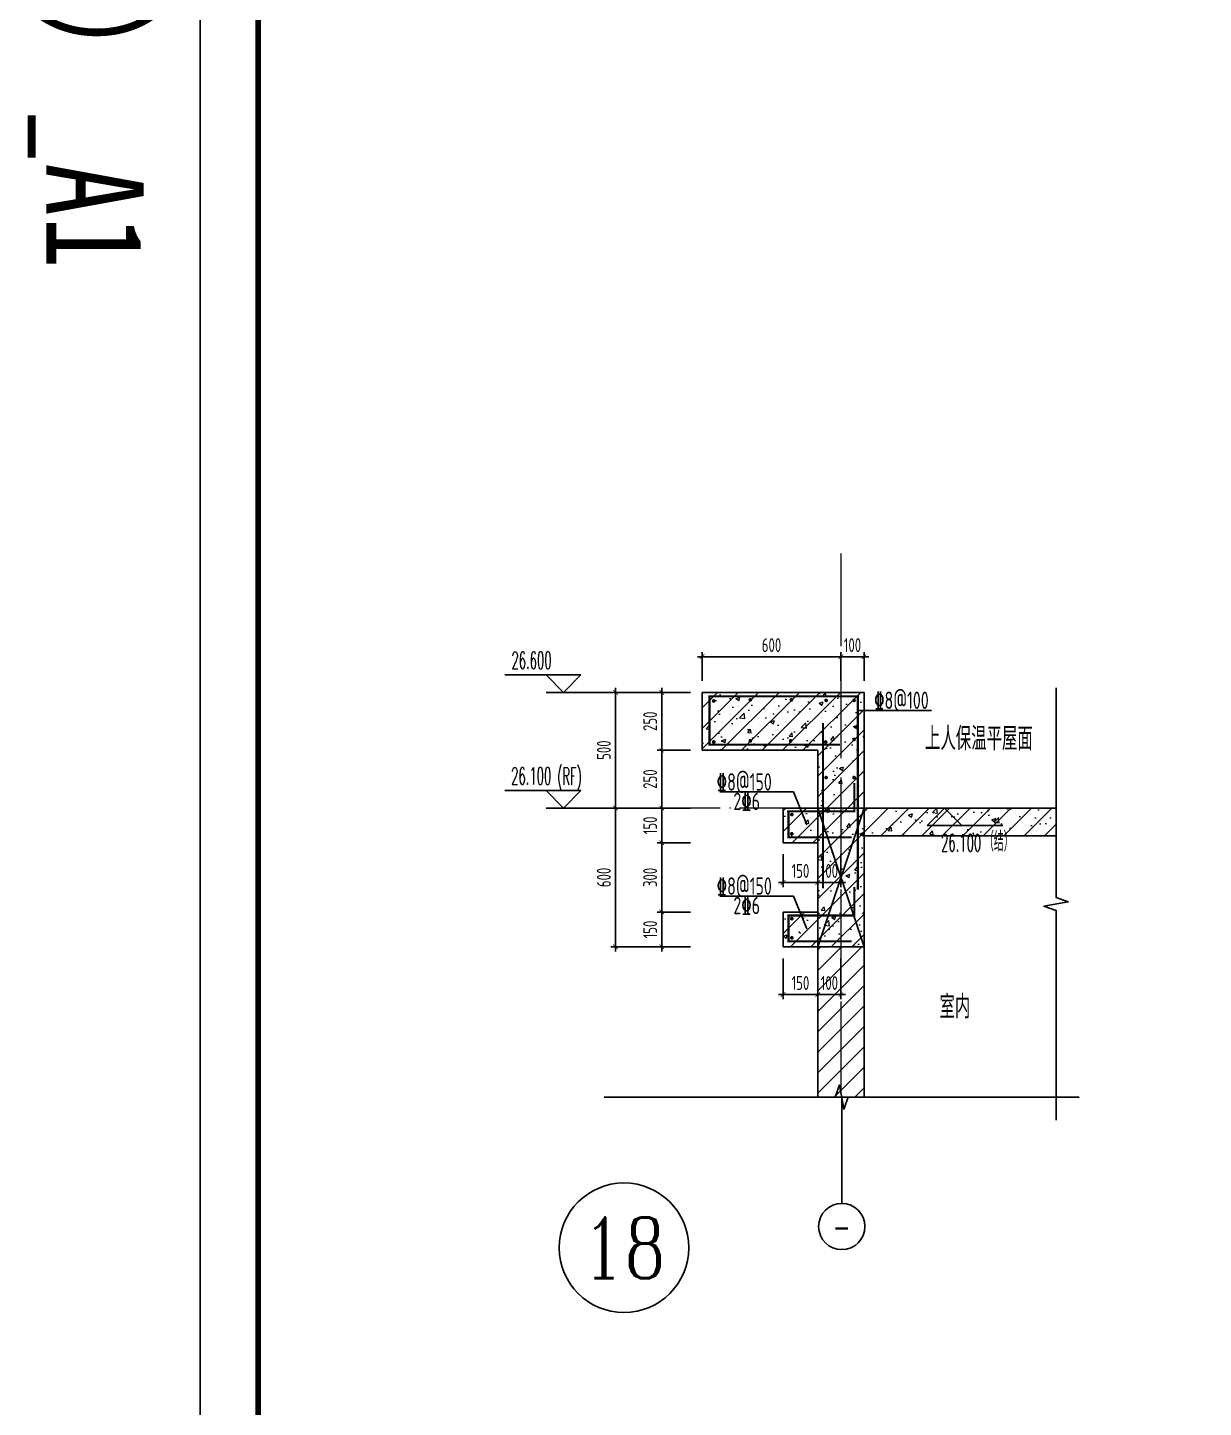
# Model space of a CAD drawing. Extents: x -668857 to 154266, y -275694 to 291306.
# Drawn here: x 112710 to 117792, y 156192 to 162157 of the extents above; entities that cross this region are included whole.
import ezdxf
from ezdxf.enums import TextEntityAlignment as Align

# ---------------------------------------------------------------- set-up
doc = ezdxf.new("R2010")
doc.units = 0
doc.header["$LTSCALE"] = 1000
doc.linetypes.add('DOTE', pattern=[2.42, 2, -0.2, 0.02, -0.2])
doc.layers.get('0').update_dxf_attribs({"linetype": 'CONTINUOUS'})
doc.layers.get('DEFPOINTS').update_dxf_attribs({"linetype": 'CONTINUOUS'})
for name, color, linetype in [('A-AXIS_TEXT', 7, 'CONTINUOUS'), ('AXIS', 3, 'CONTINUOUS'), ('DIM', 2, 'CONTINUOUS'), ('DIM_ELEV', 3, 'CONTINUOUS'), ('DIM_SYMB', 3, 'CONTINUOUS'), ('PUB_TEXT', 2, 'CONTINUOUS'), ('REIN', 6, 'CONTINUOUS'), ('S-大样-砼线', 7, 'CONTINUOUS'), ('S-引出线', 40, 'CONTINUOUS'), ('TEXT', 2, 'CONTINUOUS'), ('WALL', 5, 'CONTINUOUS'), ('yichutu', 7, 'CONTINUOUS'), ('导图字', 7, 'CONTINUOUS')]:
    doc.layers.add(name, color=color, linetype=linetype)
for name, color, linetype, lineweight in [('AXIS_TEXT', 7, 'CONTINUOUS', 20), ('DOTE', 19, 'DOTE', 9), ('PUB_HATCH', 8, 'CONTINUOUS', 9), ('图框', 9, 'CONTINUOUS', 18)]:
    doc.layers.add(name, color=color, linetype=linetype, lineweight=lineweight)
doc.styles.add('_TCH_AXIS', font='COMPLEX', dxfattribs={"bigfont": 'GBCBIG'})
doc.styles.add('_TCH_DIM', font='SIMPLEX.shx', dxfattribs={"width": 0.7, "bigfont": 'GBCBIG.shx'})
doc.styles.add('COMPLEX', font='COMPLEX')
doc.styles.add('TSSD_DIMENSION', font='Tssdeng.shx', dxfattribs={"width": 0.7, "bigfont": 'tssdchn.shx'})
doc.styles.add('TSSD_REIN', font='tssdeng.shx', dxfattribs={"width": 0.7, "height": 300, "bigfont": 'tssdchn.shx'})
doc.styles.add('黑体', font='simhei.ttf')
doc.dimstyles.new('TSSD_20_20', dxfattribs={"dimtxt": 60, "dimasz": 20, "dimexe": 20, "dimexo": 50, "dimgap": 20, "dimtad": 1, "dimdec": 0, "dimzin": 0, "dimdsep": 46, "dimtxsty": 'TSSD_DIMENSION', "dimblk": 'ARCHTICK', "dimblk1": 'ARCHTICK', "dimblk2": 'ARCHTICK', "dimcen": 0, "dimdle": 20, "dimclrt": 7, "dimadec": 0, "dimazin": 0, "dimtfac": 1, "dimtdec": 0, "dimtix": 1, "dimtmove": 2, "dimatfit": 3, "dimfxl": 0, "dimtolj": 1, "dimtzin": 0, "dimarcsym": 0})
pattern_1 = [(45, (-562273.49, 314642.066), (-44.194174, 44.194174), []), (50, (-562273.49, 314642.07), (179.315046, -15.688034), [18.75, -206.25]), (355, (-562273.49, 314642.07), (-34.687833, 188.048033), [15, -165]), (100.4514, (-562258.55, 314640.76), (144.627345, 172.359886), [15.935047, -175.28553]), (46.1842, (-562273.49, 314692.07), (266.81026, -41.379754), [28.125, -309.375]), (96.6356, (-562251.25, 314688.62), (233.66568, 243.52947), [23.90257, -262.92825]), (351.1842, (-562273.5, 314692.07), (233.66549, 243.52965), [22.5, -247.5]), (21, (-562248.49, 314679.57), (149.226763, -100.654723), [18.75, -206.25]), (326, (-562248.49, 314679.57), (60.828833, 181.28751), [15, -165]), (71.4514, (-562236.05, 314671.18), (210.055657, 80.632624), [15.935047, -175.28553]), (37.5, (-562273.49, 314642.066), (3.039964, 83.2234635), [0, -163, 0, -167.5, 0, -165.625]), (7.5, (-562273.49, 314642.07), (65.767384, 98.602928), [0, -95.5, 0, -159.25, 0, -63.125]), (327.5, (-562329.24, 314642.066), (133.455609, -5.638718), [0, -62.5, 0, -195, 0, -258.75]), (317.5, (-562354.24, 314642.07), (145.796542, 25.026246), [0, -81.25, 0, -129.5, 0, -183.75])]

# ---------------------------------------------------------------- blocks, each defined once
blk = doc.blocks.new('GFDDDDRG')
at = {"layer": '图框'}
blk.add_lwpolyline([(923310, -107437), (923310, -159999), (893610, -159999), (893610, -107437)], close=True, dxfattribs=at)
blk.add_lwpolyline([(923310, -107437), (923310, -159999), (893610, -159999), (893610, -107437)], close=True, dxfattribs=at)
at = {"layer": '图框', "const_width": 50}
blk.add_lwpolyline([(894110, -159499), (922810, -159499), (922810, -108687), (894110, -108687)], close=True, dxfattribs=at)
blk = doc.blocks.new('yct-1051-594-26275-14850-25-1002.0')
at = {"layer": 'yichutu', "color": 7}
blk.add_lwpolyline([(0, 0), (0, 14850), (26275, 14850), (26275, 0)], close=True, dxfattribs=at)
blk = doc.blocks.new('_ArchTick')
at = {"color": 0, "linetype": 'ByBlock', "const_width": 0.15}
blk.add_lwpolyline([(-0.5, -0.5), (0.5, 0.5)], dxfattribs=at)
blk = doc.blocks.new('*D2354')
at = {"layer": 'DEFPOINTS', "color": 0}
for p in [(115251.1, 158783.2), (115551.1, 158783.2), (115551.1, 158183.2)]:
    blk.add_point(p, dxfattribs=at)
at = {"layer": 'DIM', "color": 0, "lineweight": -2}
for p, q in [((115501.1, 158783.2), (115231.1, 158783.2)), ((115251.1, 158163.2), (115251.1, 158803.2)), ((115501.1, 158183.2), (115231.1, 158183.2))]:
    blk.add_line(p, q, dxfattribs=at)
at = {"layer": 'DIM', "color": 0, "lineweight": -2, "xscale": 20, "yscale": 20, "zscale": 20}
for p, rotation in [((115251.1, 158783.2), 90), ((115251.1, 158183.2), 270)]:
    blk.add_blockref('_ArchTick', p, dxfattribs=dict(at, rotation=rotation))
at = {"layer": 'DIM', "color": 7, "insert": (115201.1, 158483.2), "char_height": 60, "attachment_point": 5, "rotation": 90, "style": 'TSSD_DIMENSION'}
blk.add_mtext('\\A1;600', dxfattribs=at)
blk = doc.blocks.new('*D2355')
at = {"layer": 'DEFPOINTS', "color": 0}
for p in [(115251.1, 159283.2), (115551.1, 159283.2), (115551.1, 158783.2)]:
    blk.add_point(p, dxfattribs=at)
at = {"layer": 'DIM', "color": 0, "lineweight": -2}
for p, q in [((115251.1, 158763.2), (115251.1, 159303.2)), ((115501.1, 159283.2), (115231.1, 159283.2)), ((115501.1, 158783.2), (115231.1, 158783.2))]:
    blk.add_line(p, q, dxfattribs=at)
at = {"layer": 'DIM', "color": 0, "lineweight": -2, "xscale": 20, "yscale": 20, "zscale": 20}
for p, rotation in [((115251.1, 159283.2), 90), ((115251.1, 158783.2), 270)]:
    blk.add_blockref('_ArchTick', p, dxfattribs=dict(at, rotation=rotation))
at = {"layer": 'DIM', "color": 7, "insert": (115201.1, 159033.2), "char_height": 60, "attachment_point": 5, "rotation": 90, "style": 'TSSD_DIMENSION'}
blk.add_mtext('\\A1;500', dxfattribs=at)
blk = doc.blocks.new('*D2356')
at = {"layer": 'DEFPOINTS', "color": 0}
for p in [(115975.7, 158633.2), (116125.7, 158633.2), (116125.7, 158461.3)]:
    blk.add_point(p, dxfattribs=at)
at = {"layer": 'DIM', "color": 0, "lineweight": -2}
for p, q in [((115975.7, 158583.2), (115975.7, 158441.3)), ((116125.7, 158583.2), (116125.7, 158441.3)), ((115955.7, 158461.3), (116145.7, 158461.3))]:
    blk.add_line(p, q, dxfattribs=at)
at = {"layer": 'DIM', "color": 0, "lineweight": -2, "xscale": 20, "yscale": 20, "zscale": 20, "rotation": 180}
blk.add_blockref('_ArchTick', (115975.7, 158461.3), dxfattribs=at)
at = {"layer": 'DIM', "color": 0, "lineweight": -2, "xscale": 20, "yscale": 20, "zscale": 20}
blk.add_blockref('_ArchTick', (116125.7, 158461.3), dxfattribs=at)
at = {"layer": 'DIM', "color": 7, "insert": (116050.7, 158511.3), "char_height": 60, "attachment_point": 5, "style": 'TSSD_DIMENSION'}
blk.add_mtext('\\A1;150', dxfattribs=at)
blk = doc.blocks.new('*D2357')
at = {"layer": 'DEFPOINTS', "color": 0}
for p in [(116125.7, 158633.2), (116225.7, 158633.2), (116225.7, 158461.3)]:
    blk.add_point(p, dxfattribs=at)
at = {"layer": 'DIM', "color": 0, "lineweight": -2}
for p, q in [((116125.7, 158583.2), (116125.7, 158441.3)), ((116225.7, 158583.2), (116225.7, 158441.3)), ((116125.7, 158461.3), (116105.7, 158461.3)), ((116125.7, 158461.3), (116225.7, 158461.3)), ((116225.7, 158461.3), (116245.7, 158461.3))]:
    blk.add_line(p, q, dxfattribs=at)
at = {"layer": 'DIM', "color": 0, "lineweight": -2, "xscale": 20, "yscale": 20, "zscale": 20}
blk.add_blockref('_ArchTick', (116125.7, 158461.3), dxfattribs=at)
at = {"layer": 'DIM', "color": 0, "lineweight": -2, "xscale": 20, "yscale": 20, "zscale": 20, "rotation": 180}
blk.add_blockref('_ArchTick', (116225.7, 158461.3), dxfattribs=at)
at = {"layer": 'DIM', "color": 7, "insert": (116175.7, 158511.3), "char_height": 60, "attachment_point": 5, "style": 'TSSD_DIMENSION'}
blk.add_mtext('\\A1;100', dxfattribs=at)
blk = doc.blocks.new('*D2358')
at = {"layer": 'DEFPOINTS', "color": 0}
for p in [(116225.7, 159437.4), (115625.7, 159283.2), (116225.7, 159283.2)]:
    blk.add_point(p, dxfattribs=at)
at = {"layer": 'DIM', "color": 0, "lineweight": -2}
for p, q in [((115605.7, 159437.4), (116245.7, 159437.4)), ((115625.7, 159333.2), (115625.7, 159457.4)), ((116225.7, 159333.2), (116225.7, 159457.4))]:
    blk.add_line(p, q, dxfattribs=at)
at = {"layer": 'DIM', "color": 0, "lineweight": -2, "xscale": 20, "yscale": 20, "zscale": 20, "rotation": 180}
blk.add_blockref('_ArchTick', (115625.7, 159437.4), dxfattribs=at)
at = {"layer": 'DIM', "color": 0, "lineweight": -2, "xscale": 20, "yscale": 20, "zscale": 20}
blk.add_blockref('_ArchTick', (116225.7, 159437.4), dxfattribs=at)
at = {"layer": 'DIM', "color": 7, "insert": (115925.7, 159487.4), "char_height": 60, "attachment_point": 5, "style": 'TSSD_DIMENSION'}
blk.add_mtext('\\A1;600', dxfattribs=at)
blk = doc.blocks.new('*D2359')
at = {"layer": 'DEFPOINTS', "color": 0}
for p in [(116325.7, 159437.4), (116225.7, 159283.2), (116325.7, 159283.2)]:
    blk.add_point(p, dxfattribs=at)
at = {"layer": 'DIM', "color": 0, "lineweight": -2}
for p, q in [((116225.7, 159437.4), (116205.7, 159437.4)), ((116225.7, 159333.2), (116225.7, 159457.4)), ((116225.7, 159437.4), (116325.7, 159437.4)), ((116325.7, 159333.2), (116325.7, 159457.4)), ((116325.7, 159437.4), (116345.7, 159437.4))]:
    blk.add_line(p, q, dxfattribs=at)
at = {"layer": 'DIM', "color": 0, "lineweight": -2, "xscale": 20, "yscale": 20, "zscale": 20}
blk.add_blockref('_ArchTick', (116225.7, 159437.4), dxfattribs=at)
at = {"layer": 'DIM', "color": 0, "lineweight": -2, "xscale": 20, "yscale": 20, "zscale": 20, "rotation": 180}
blk.add_blockref('_ArchTick', (116325.7, 159437.4), dxfattribs=at)
at = {"layer": 'DIM', "color": 7, "insert": (116275.7, 159487.4), "char_height": 60, "attachment_point": 5, "style": 'TSSD_DIMENSION'}
blk.add_mtext('\\A1;100', dxfattribs=at)
blk = doc.blocks.new('*D2360')
at = {"layer": 'DEFPOINTS', "color": 0}
for p in [(115975.7, 158183.2), (116125.7, 158183.2), (116125.7, 157976.8)]:
    blk.add_point(p, dxfattribs=at)
at = {"layer": 'DIM', "color": 0, "lineweight": -2}
for p, q in [((115975.7, 158133.2), (115975.7, 157956.8)), ((116125.7, 158133.2), (116125.7, 157956.8)), ((115955.7, 157976.8), (116145.7, 157976.8))]:
    blk.add_line(p, q, dxfattribs=at)
at = {"layer": 'DIM', "color": 0, "lineweight": -2, "xscale": 20, "yscale": 20, "zscale": 20, "rotation": 180}
blk.add_blockref('_ArchTick', (115975.7, 157976.8), dxfattribs=at)
at = {"layer": 'DIM', "color": 0, "lineweight": -2, "xscale": 20, "yscale": 20, "zscale": 20}
blk.add_blockref('_ArchTick', (116125.7, 157976.8), dxfattribs=at)
at = {"layer": 'DIM', "color": 7, "insert": (116050.7, 158026.8), "char_height": 60, "attachment_point": 5, "style": 'TSSD_DIMENSION'}
blk.add_mtext('\\A1;150', dxfattribs=at)
blk = doc.blocks.new('*D2361')
at = {"layer": 'DEFPOINTS', "color": 0}
for p in [(116125.7, 158183.2), (116225.7, 158183.2), (116225.7, 157976.8)]:
    blk.add_point(p, dxfattribs=at)
at = {"layer": 'DIM', "color": 0, "lineweight": -2}
for p, q in [((116125.7, 158133.2), (116125.7, 157956.8)), ((116225.7, 158133.2), (116225.7, 157956.8)), ((116125.7, 157976.8), (116105.7, 157976.8)), ((116125.7, 157976.8), (116225.7, 157976.8)), ((116225.7, 157976.8), (116245.7, 157976.8))]:
    blk.add_line(p, q, dxfattribs=at)
at = {"layer": 'DIM', "color": 0, "lineweight": -2, "xscale": 20, "yscale": 20, "zscale": 20}
blk.add_blockref('_ArchTick', (116125.7, 157976.8), dxfattribs=at)
at = {"layer": 'DIM', "color": 0, "lineweight": -2, "xscale": 20, "yscale": 20, "zscale": 20, "rotation": 180}
blk.add_blockref('_ArchTick', (116225.7, 157976.8), dxfattribs=at)
at = {"layer": 'DIM', "color": 7, "insert": (116175.7, 158026.8), "char_height": 60, "attachment_point": 5, "style": 'TSSD_DIMENSION'}
blk.add_mtext('\\A1;100', dxfattribs=at)
blk = doc.blocks.new('*D2362')
at = {"layer": 'DEFPOINTS', "color": 0}
for p in [(115451.1, 159283.2), (115625.7, 159283.2), (115625.7, 159033.2)]:
    blk.add_point(p, dxfattribs=at)
at = {"layer": 'DIM', "color": 0, "lineweight": -2}
for p, q in [((115451.1, 159013.2), (115451.1, 159303.2)), ((115575.7, 159283.2), (115431.1, 159283.2)), ((115575.7, 159033.2), (115431.1, 159033.2))]:
    blk.add_line(p, q, dxfattribs=at)
at = {"layer": 'DIM', "color": 0, "lineweight": -2, "xscale": 20, "yscale": 20, "zscale": 20}
for p, rotation in [((115451.1, 159283.2), 90), ((115451.1, 159033.2), 270)]:
    blk.add_blockref('_ArchTick', p, dxfattribs=dict(at, rotation=rotation))
at = {"layer": 'DIM', "color": 7, "insert": (115401.1, 159158.2), "char_height": 60, "attachment_point": 5, "rotation": 90, "style": 'TSSD_DIMENSION'}
blk.add_mtext('\\A1;250', dxfattribs=at)
blk = doc.blocks.new('*D2363')
at = {"layer": 'DEFPOINTS', "color": 0}
for p in [(115451.1, 159033.2), (115625.7, 159033.2), (115625.7, 158783.2)]:
    blk.add_point(p, dxfattribs=at)
at = {"layer": 'DIM', "color": 0, "lineweight": -2}
for p, q in [((115575.7, 159033.2), (115431.1, 159033.2)), ((115451.1, 158763.2), (115451.1, 159053.2)), ((115575.7, 158783.2), (115431.1, 158783.2))]:
    blk.add_line(p, q, dxfattribs=at)
at = {"layer": 'DIM', "color": 0, "lineweight": -2, "xscale": 20, "yscale": 20, "zscale": 20}
for p, rotation in [((115451.1, 159033.2), 90), ((115451.1, 158783.2), 270)]:
    blk.add_blockref('_ArchTick', p, dxfattribs=dict(at, rotation=rotation))
at = {"layer": 'DIM', "color": 7, "insert": (115401.1, 158908.2), "char_height": 60, "attachment_point": 5, "rotation": 90, "style": 'TSSD_DIMENSION'}
blk.add_mtext('\\A1;250', dxfattribs=at)
blk = doc.blocks.new('*D2364')
at = {"layer": 'DEFPOINTS', "color": 0}
for p in [(115451.1, 158783.2), (115625.7, 158783.2), (115625.7, 158633.2)]:
    blk.add_point(p, dxfattribs=at)
at = {"layer": 'DIM', "color": 0, "lineweight": -2}
for p, q in [((115575.7, 158783.2), (115431.1, 158783.2)), ((115451.1, 158613.2), (115451.1, 158803.2)), ((115575.7, 158633.2), (115431.1, 158633.2))]:
    blk.add_line(p, q, dxfattribs=at)
at = {"layer": 'DIM', "color": 0, "lineweight": -2, "xscale": 20, "yscale": 20, "zscale": 20}
for p, rotation in [((115451.1, 158783.2), 90), ((115451.1, 158633.2), 270)]:
    blk.add_blockref('_ArchTick', p, dxfattribs=dict(at, rotation=rotation))
at = {"layer": 'DIM', "color": 7, "insert": (115401.1, 158708.2), "char_height": 60, "attachment_point": 5, "rotation": 90, "style": 'TSSD_DIMENSION'}
blk.add_mtext('\\A1;150', dxfattribs=at)
blk = doc.blocks.new('*D2365')
at = {"layer": 'DEFPOINTS', "color": 0}
for p in [(115451.1, 158633.2), (115625.7, 158633.2), (115625.7, 158333.2)]:
    blk.add_point(p, dxfattribs=at)
at = {"layer": 'DIM', "color": 0, "lineweight": -2}
for p, q in [((115451.1, 158313.2), (115451.1, 158653.2)), ((115575.7, 158633.2), (115431.1, 158633.2)), ((115575.7, 158333.2), (115431.1, 158333.2))]:
    blk.add_line(p, q, dxfattribs=at)
at = {"layer": 'DIM', "color": 0, "lineweight": -2, "xscale": 20, "yscale": 20, "zscale": 20}
for p, rotation in [((115451.1, 158633.2), 90), ((115451.1, 158333.2), 270)]:
    blk.add_blockref('_ArchTick', p, dxfattribs=dict(at, rotation=rotation))
at = {"layer": 'DIM', "color": 7, "insert": (115401.1, 158483.2), "char_height": 60, "attachment_point": 5, "rotation": 90, "style": 'TSSD_DIMENSION'}
blk.add_mtext('\\A1;300', dxfattribs=at)
blk = doc.blocks.new('*D2366')
at = {"layer": 'DEFPOINTS', "color": 0}
for p in [(115451.1, 158333.2), (115625.7, 158333.2), (115625.7, 158183.2)]:
    blk.add_point(p, dxfattribs=at)
at = {"layer": 'DIM', "color": 0, "lineweight": -2}
for p, q in [((115451.1, 158163.2), (115451.1, 158353.2)), ((115575.7, 158333.2), (115431.1, 158333.2)), ((115575.7, 158183.2), (115431.1, 158183.2))]:
    blk.add_line(p, q, dxfattribs=at)
at = {"layer": 'DIM', "color": 0, "lineweight": -2, "xscale": 20, "yscale": 20, "zscale": 20}
for p, rotation in [((115451.1, 158333.2), 90), ((115451.1, 158183.2), 270)]:
    blk.add_blockref('_ArchTick', p, dxfattribs=dict(at, rotation=rotation))
at = {"layer": 'DIM', "color": 7, "insert": (115401.1, 158258.2), "char_height": 60, "attachment_point": 5, "rotation": 90, "style": 'TSSD_DIMENSION'}
blk.add_mtext('\\A1;150', dxfattribs=at)
blk = doc.blocks.new('_AXISO')
blk.add_circle((0, 0), 0.5)
at = {"layer": 'A-AXIS_TEXT', "style": 'COMPLEX', "width": 1.041667}
blk.add_attdef('A', text='', height=0.56, dxfattribs=at).set_placement((-0.25, -0.28), (0.25, -0.28), align=Align.FIT)
blk = doc.blocks.new('20210809.04161054')
at = {"layer": 'REIN', "const_width": 9}
for points in [[(87718.2, 67455), (87154.5, 67455), (87154.5, 67663.4), (87795.6, 67663.4), (87795.6, 66828.4)], [(87644.5, 66834), (87644.5, 67548.7)], [(87779.8, 67289.1), (87779.8, 67166.2), (87495.9, 67166.2), (87495.9, 67054.4), (87768.4, 67054.4)], [(87779.8, 66839.1), (87779.8, 66716.2), (87495.9, 66716.2), (87495.9, 66604.4), (87768.4, 66604.4)]]:
    blk.add_lwpolyline(points, dxfattribs=at)
at = {"layer": 'REIN', "const_width": 8}
for points in [[(87168.8, 67643.8, 1), (87176.8, 67643.8, 1)], [(87326.8, 67648.6, 1), (87334.8, 67648.6, 1)], [(87504.5, 67648.6, 1), (87512.5, 67648.6, 1)], [(87654.3, 67646.1, 1), (87662.3, 67646.1, 1)], [(87775, 67646.1, 1), (87783, 67646.1, 1)], [(87168.8, 67466.4, 1), (87176.8, 67466.4, 1)], [(87326.8, 67471.1, 1), (87334.8, 67471.1, 1)], [(87501.1, 67471.1, 1), (87509.1, 67471.1, 1)], [(87652.4, 67466.4, 1), (87660.4, 67466.4, 1)], [(87775, 67477.5, 1), (87783, 67477.5, 1)], [(87654.3, 67312.6, 1), (87662.3, 67312.6, 1)], [(87775, 67312.6, 1), (87783, 67312.6, 1)], [(87506.1, 67152.6, 1), (87514.1, 67152.6, 1)], [(87506.1, 67069.6, 1), (87514.1, 67069.6, 1)], [(87506.1, 66702.6, 1), (87514.1, 66702.6, 1)], [(87506.1, 66619.6, 1), (87514.1, 66619.6, 1)]]:
    blk.add_lwpolyline(points, format="xyb", close=True, dxfattribs=at)
at = {"layer": 'S-大样-砼线'}
for p, q in [((87622.4, 67180.9), (87822.4, 66580.9)), ((87822.4, 67180.9), (87622.4, 66580.9))]:
    blk.add_line(p, q, dxfattribs=at)
blk.add_lwpolyline([(87822.4, 67180.9), (87622.4, 67180.9), (87622.4, 66580.9), (87822.4, 66580.9)], close=True, dxfattribs=at)
at = {"layer": 'S-引出线'}
for points in [[(88114.1, 67602.4), (87795.6, 67602.4)], [(87575.2, 67108.9), (87517.1, 67250.5), (87198.7, 67250.5)], [(87575.2, 66658.9), (87517.1, 66800.5), (87198.7, 66800.5)]]:
    blk.add_lwpolyline(points, dxfattribs=at)
at = {"layer": 'TEXT', "color": 1, "style": 'TSSD_REIN', "width": 0.7}
blk.add_text('%%1328@100', height=75, rotation=0, dxfattribs=at).set_placement((87865.9, 67609.2))
at = {"layer": 'TEXT', "style": 'TSSD_REIN', "width": 0.7}
for s, p in [('%%1328@150', (87185.6, 67256.1)), ('2%%1326', (87257.5, 67172)), ('%%1328@150', (87185.6, 66806.1)), ('2%%1326', (87257.5, 66722))]:
    blk.add_text(s, height=75, rotation=0, dxfattribs=at).set_placement(p)

msp = doc.modelspace()

# ---------------------------------------------------------------- hatches: boundary and pattern name
at = {"layer": 'PUB_HATCH'}
h = msp.add_hatch(dxfattribs=at)
h.set_pattern_fill('钢筋混凝土', color=256, scale=25, style=0)
h.set_pattern_definition(pattern_1)
h.paths.add_polyline_path([(116325.75, 158183.24), (116325.75, 159283.24), (115625.75, 159283.24), (115625.75, 159033.24), (116125.75, 159033.24), (116125.75, 158783.24), (115975.75, 158783.24), (115975.75, 158633.24), (116125.75, 158633.24), (116125.75, 158333.24), (115975.75, 158333.24), (115975.75, 158183.24)])
h = msp.add_hatch(dxfattribs=at)
h.set_pattern_fill('钢筋混凝土', color=256, scale=25, style=0)
h.set_pattern_definition(pattern_1)
h.paths.add_polyline_path([(116325.75, 158783.24), (116325.75, 158663.24), (117155.97, 158663.24), (117155.97, 158783.24)])
h = msp.add_hatch(dxfattribs=at)
h.set_pattern_fill('普通砖', color=256, scale=25, style=0)
h.set_pattern_definition([(45, (-562273.49, 314686.944), (-44.1941915, 44.1941915), [])])
h.paths.add_polyline_path([(116325.75, 158183.24), (116225.72, 158183.24), (116125.79, 158183.24), (116125.8, 157533.63), (116325.8, 157533.63), (116325.79, 158183.25)])

# ---------------------------------------------------------------- linework, layer by layer
at = {"layer": 'AXIS'}
msp.add_line((116229.35, 157533.63), (116229.35, 157074.24), dxfattribs=at)
at = {"layer": 'AXIS', "color": 6}
msp.add_circle((115288.1, 156882.4), 280, dxfattribs=at)
at = {"layer": 'DIM_ELEV'}
for p, q in [((115101.14, 159358.24), (114773.14, 159358.24)), ((115026.14, 159283.24), (114951.14, 159358.24)), ((115026.14, 159283.24), (115101.14, 159358.24)), ((115451.14, 159283.24), (114951.14, 159283.24)), ((115101.14, 158858.24), (114773.14, 158858.24)), ((115026.14, 158783.24), (114951.14, 158858.24)), ((115026.14, 158783.24), (115101.14, 158858.24)), ((115451.14, 158783.24), (114951.14, 158783.24))]:
    msp.add_line(p, q, dxfattribs=at)
at = {"layer": 'DIM_ELEV', "color": 3}
for p, q in [((116673.24, 158783.24), (116598.24, 158708.24)), ((116673.24, 158783.24), (116748.24, 158708.24)), ((116598.24, 158708.24), (116926.24, 158708.24))]:
    msp.add_line(p, q, dxfattribs=at)
at = {"layer": 'DIM_SYMB'}
for points in [[(117155.97, 159303.26), (117155.97, 158396.57), (117208.47, 158377.46), (117103.47, 158358.95), (117155.97, 158340.32), (117155.97, 157433.63)], [(115202.19, 157533.63), (116200.96, 157533.63), (116220.06, 157586.13), (116238.58, 157481.13), (116257.21, 157533.63), (117255.97, 157533.63)]]:
    msp.add_lwpolyline(points, dxfattribs=at)
at = {"layer": 'DOTE', "color": 1, "linetype": 'DOTE', "ltscale": 0.2}
for p, q in [((116225.75, 159883.24), (116225.75, 157533.63)), ((117155.97, 158783.24), (115251.14, 158783.24))]:
    msp.add_line(p, q, dxfattribs=at)
at = {"layer": 'WALL'}
for p, q in [((116325.75, 159283.24), (115625.75, 159283.24)), ((115625.75, 159283.24), (115625.75, 159033.24)), ((116325.75, 158783.24), (116325.75, 159283.24)), ((115625.75, 159033.24), (116125.75, 159033.24)), ((116125.75, 159033.24), (116125.75, 158783.24)), ((116125.75, 158783.24), (115975.75, 158783.24)), ((115975.75, 158783.24), (115975.75, 158633.24)), ((117155.97, 158783.24), (116325.75, 158783.24)), ((117155.97, 158663.24), (117155.97, 158783.24)), ((116325.75, 158183.24), (116325.75, 158663.24)), ((117155.97, 158663.24), (116325.75, 158663.24)), ((115975.75, 158633.24), (116125.75, 158633.24)), ((116125.75, 158633.24), (116125.75, 158333.24)), ((116125.75, 158333.24), (115975.75, 158333.24)), ((115975.75, 158333.24), (115975.75, 158183.24)), ((115975.75, 158183.24), (116325.75, 158183.24)), ((116125.79, 158183.24), (116125.8, 157533.63)), ((116325.79, 158183.25), (116325.75, 158183.25)), ((116325.79, 158183.25), (116325.8, 157533.63)), ((116325.8, 157533.63), (116125.8, 157533.63))]:
    msp.add_line(p, q, dxfattribs=at)

# ---------------------------------------------------------------- block references
at = {"xscale": 0.5, "yscale": 0.5, "zscale": 0.5}
msp.add_blockref('GFDDDDRG', (-333347.88, 220925.54), dxfattribs=at)
at = {"layer": 'AXIS'}
ref = msp.add_blockref('_AXISO', (116229.35, 156974.24), dxfattribs=dict(at, xscale=200, yscale=200, zscale=200))
ref.add_attrib('A', '-', dxfattribs={"layer": 'AXIS_TEXT', "height": 116.49, "style": '_TCH_AXIS', "width": 0.777778}).set_placement((116190.52, 156915.99), (116268.17, 156915.99), align=Align.FIT)
at = {"layer": 'REIN'}
msp.add_blockref('20210809.04161054', (28503.41, 91602.31), dxfattribs=at)
at = {"layer": 'yichutu', "rotation": 270}
msp.add_blockref('yct-1051-594-26275-14850-25-1002.0', (113457.01, 167207.06), dxfattribs=at)

# ---------------------------------------------------------------- texts
at = {"layer": 'AXIS_TEXT', "color": 6, "style": '_TCH_AXIS'}
msp.add_text('18', height=262.756, dxfattribs=at).set_placement((115106.67, 156751.03), (115469.52, 156751.03), align=Align.FIT)
at = {"layer": 'DIM_ELEV', "color": 7, "style": '_TCH_DIM'}
for s, height, width, p in [('26.100', 74.375, 0.494118, (116658.69, 158595.72)), ('（结）', 84.397, 0.7, (116844.19, 158595.72))]:
    msp.add_text(s, height=height, dxfattribs=dict(at, width=width)).set_placement(p)
at = {"layer": 'PUB_TEXT'}
for s, height, style, width, p in [('26.600', 74.375, '_TCH_DIM', 0.494118, (114802.04, 159384.49)), ('上人保温平屋面', 100, 'TSSD_REIN', 0.7, (116589.33, 159033.06)), ('26.100', 74.375, '_TCH_DIM', 0.494118, (114800.64, 158884.49)), ('(RF)', 74.375, '_TCH_DIM', 0.494118, (114999.39, 158883.27)), ('室内', 100, 'TSSD_REIN', 0.7, (116651.77, 157874.06))]:
    msp.add_text(s, height=height, dxfattribs=dict(at, style=style, width=width)).set_placement(p)
at = {"layer": '导图字', "color": 1, "style": '黑体', "width": 0.8}
msp.add_text('建施_29_节点大样（七）_A1', height=420.5907, rotation=270, dxfattribs=at).set_placement((112791.15, 166846.27))

# ---------------------------------------------------------------- dimensions: what is measured, and where the dimension line sits
at = {"layer": 'DIM'}
for p1, p2, distance, picture, middle in [((115625.75, 159283.24), (116225.75, 159283.24), 154.16, '*D2358', (115925.75, 159487.4)), ((116225.75, 159283.24), (116325.75, 159283.24), 154.16, '*D2359', (116275.75, 159487.4)), ((115551.14, 158783.24), (115551.14, 159283.24), 300, '*D2355', (115201.14, 159033.24)), ((115625.75, 159033.24), (115625.75, 159283.24), 174.61, '*D2362', (115401.14, 159158.24)), ((115625.75, 158783.24), (115625.75, 159033.24), 174.61, '*D2363', (115401.14, 158908.24)), ((115551.14, 158183.24), (115551.14, 158783.24), 300, '*D2354', (115201.14, 158483.24)), ((115625.75, 158633.25), (115625.75, 158783.24), 174.61, '*D2364', (115401.14, 158708.25)), ((115625.75, 158333.24), (115625.75, 158633.25), 174.61, '*D2365', (115401.14, 158483.25)), ((115975.75, 158633.24), (116125.75, 158633.24), -171.98, '*D2356', (116050.75, 158511.27)), ((116125.75, 158633.24), (116225.75, 158633.24), -171.98, '*D2357', (116175.75, 158511.27)), ((115625.75, 158183.24), (115625.75, 158333.24), 174.61, '*D2366', (115401.14, 158258.24)), ((115975.75, 158183.24), (116125.75, 158183.24), -206.45, '*D2360', (116050.75, 158026.79)), ((116125.75, 158183.24), (116225.75, 158183.24), -206.45, '*D2361', (116175.75, 158026.79))]:
    dim = msp.add_aligned_dim(p1=p1, p2=p2, distance=distance, dimstyle='TSSD_20_20', dxfattribs=at)
    dim.commit()
    dim.dimension.update_dxf_attribs({"geometry": picture, "text_midpoint": middle})

doc.saveas('drawing.dxf')
